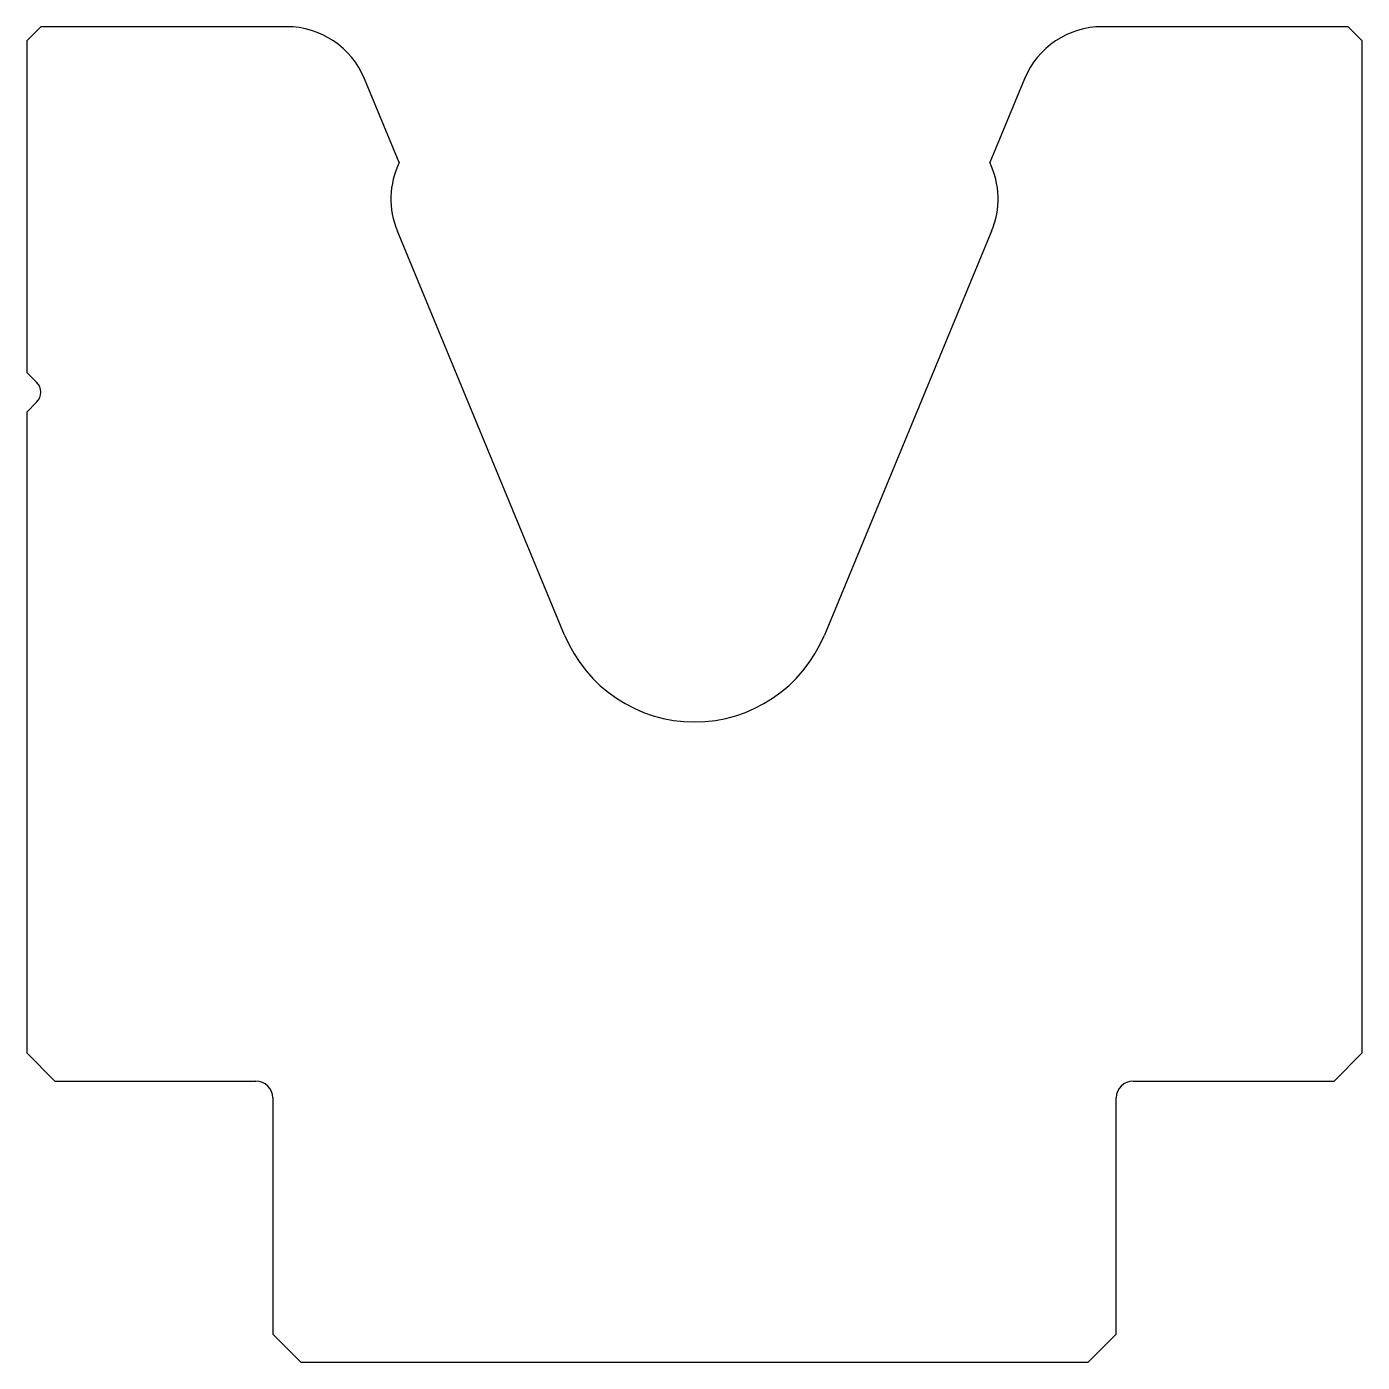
# Model space of a CAD drawing. Header units: metres. Extents: x -46.9 to 48.1, y -41.7 to 53.3.
import ezdxf

# ---------------------------------------------------------------- set-up
doc = ezdxf.new("R2010")
doc.units = ezdxf.units.M

msp = doc.modelspace()

# ---------------------------------------------------------------- linework, layer by layer
for p, q in [((-45.905888, 53.259124), (-46.905888, 52.259124)), ((-28.41496, 53.259124), (-45.905888, 53.259124)), ((47.094112, 53.259124), (29.603184, 53.259124)), ((48.094112, 52.259124), (47.094112, 53.259124)), ((-46.905888, 52.259124), (-46.905888, 28.673338)), ((48.094112, -19.740876), (48.094112, 52.259124)), ((-20.405888, 43.60227), (-22.871683, 49.555225)), ((24.059906, 49.555225), (21.594112, 43.60227)), ((-8.644683, 9.981958), (-20.542235, 38.705188)), ((21.730459, 38.705188), (9.832907, 9.981958)), ((-46.905888, 28.673338), (-46.198781, 27.966231)), ((-46.198781, 26.552017), (-46.905888, 25.844911)), ((-46.905888, 25.844911), (-46.905888, -19.740876)), ((-46.905888, -19.740876), (-44.905888, -21.740876)), ((46.094112, -21.740876), (48.094112, -19.740876)), ((-44.905888, -21.740876), (-30.605888, -21.740876)), ((31.794112, -21.740876), (46.094112, -21.740876)), ((-29.405888, -22.940876), (-29.405888, -39.740876)), ((30.594112, -39.740876), (30.594112, -22.940876)), ((-29.405888, -39.740876), (-27.405888, -41.740876)), ((28.594112, -41.740876), (30.594112, -39.740876)), ((-27.405888, -41.740876), (28.594112, -41.740876))]:
    msp.add_line(p, q)
for centre, radius, start, end in [((-28.41496, 47.259124), 6, 22.5, 90), ((29.603184, 47.259124), 6, 90, 157.5), ((-14.998958, 41.001289), 6, 154.310315, 202.5), ((16.187181, 41.001289), 6, 337.5, 25.689685), ((-46.905888, 27.259124), 1, 315, 45), ((0.594112, 13.808793), 10, 202.5, 337.5), ((-30.605888, -22.940876), 1.2, 0, 90), ((31.794112, -22.940876), 1.2, 90, 180)]:
    msp.add_arc(centre, radius, start, end)

doc.saveas('drawing.dxf')
